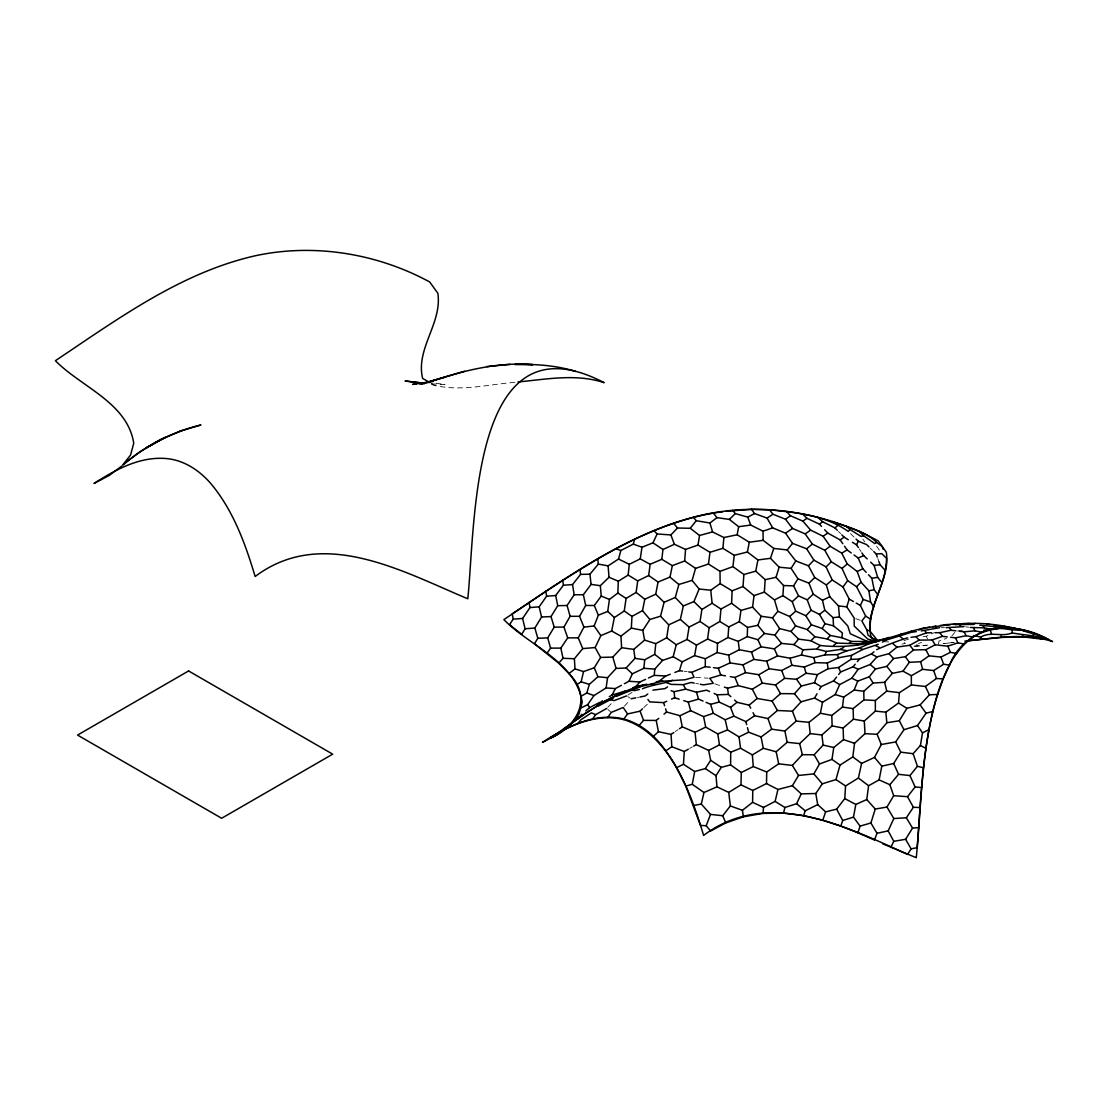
<?xml version="1.0" encoding="UTF-8"?>
<svg xmlns="http://www.w3.org/2000/svg" width="1108" height="1108" viewBox="0 0 1108 1108"><rect width="100%" height="100%" fill="white"/><g stroke="black" fill="none" stroke-linecap="round" stroke-linejoin="round"><path stroke-width="0.75" stroke-dasharray="5 3.75" d="M938.324 644.191L939.099 641.033L946.578 638.374M952.007 635.701L954.861 632.433M624.344 706.225L630.023 700.021M607.793 707.319L613.098 701.71M643.706 707.693L648.54 703.054M675.271 731.571L678.068 729.687M628.001 694.993L632.059 692.348M689.633 748.44L692.306 746.917M923.075 636.601L926.246 636.227L933.878 632.737M918.463 643.526L921.704 642.377M904.003 640.632L910.36 638.485M637.405 697.528L640.521 696.904M902.009 644.094L905.388 643.471L902.411 641.172M957.506 631.034L962.589 630.133M514.777 382.357C487.257 384.504 458.296 392.357 431.303 384.434M953.614 642.446L943.961 643.568M943.143 643.637L954.404 642.335M914.003 646.116L928.601 645.064M914.82 646.255L926.219 645.465M941.218 627.696L944.473 627.668M431.344 383.853L445.014 384.545L433.74 382.925M883.976 641.684L888.644 641.961M695.589 677.334L708.206 678.207M965.58 626.823L968.724 627.239M684.107 671.282L687.209 671.697M695.713 683.359L698.843 683.968M714.84 683.83L722.79 686.558M855.681 618.583L860.307 620.328M431.317 383.423L437.092 386.761M627.765 696.6L630.036 698.054M607.863 709.439L611.242 712.416M870.182 548.072L872.578 550.427M850.473 533.599L854.919 537.962M838.41 531.411L840.695 533.724M876.539 546.106L880.043 551.133M862.855 539.111L864.725 541.84M859.24 548.875L861.027 551.562M926.246 636.227L927.535 638.79M877.841 558.571L878.949 561.645M916.842 644.108L917.258 646.089"/><path stroke-width="1.5" d="M706.087 702.361L710.63 704.314L713.289 713.247L725.186 719.771L727.554 729.923L739.036 736.889L748.634 732.208L761.085 736.945L771.68 729.175L784.866 731.058L796.195 721.1L809.034 722.319L820.363 713.247L831.776 715.449L842.468 707.056L853.118 708.608L863.963 699.868L875.362 700.491L886.746 691.143L899.405 692.652L911.358 684.938L911.358 675.714L922.604 669.315L933.67 670.562L943.628 664.246L949.501 665.16C965.733 624.607 1013.917 619.663 1048.113 639.33C1036.34 635.341 1024.291 635.299 1012.158 632.89C1001.757 637.391 990.871 631.061 980.857 637.045L973.378 635.493M949.501 665.16L943.185 678.913L937.673 694.453L929.432 694.785L920.111 704.91L906.912 708.331L899.308 720.74L886.857 722.762L877.107 734.299L881.289 744.507L874.503 757.401L861.609 763.412L858.395 778.01L845.543 785.974L844.795 798.605L836.623 809.145L825.626 811.845L817.704 804.616L815.793 793.522L822.288 783.813L835.958 779.575L840.016 765.088L852.828 756.903L854.531 743.316L865.016 733.648L864.282 721.059L875.334 711.114L875.362 700.491M1012.158 632.89L1012.172 629.843L999.942 628.208L983.779 630.189M688.76 671.905L691.863 672.307L705.256 666.642L705.353 658.72L717.139 652.57L728.718 655.133L739.341 649.745L751.556 652.044L761.127 646.809L774.312 648.859L781.611 643.429L793.896 644.621L802.843 649.8L816.707 649.025L826.346 651.462L840.293 649.454L846.997 650.756L859.379 647.945L868.506 644.039L911.344 631.172L923.892 628.042L950.456 624.663M728.732 792.4L730.352 805.959L722.721 815.723L710.505 814.408L701.309 804.076L703.954 792.511L716.987 786.832L728.732 792.4L740.975 784.852L741.294 772.511L730.574 764.866L730.74 752.221L719.466 744.853L717.79 733.898L705.713 727.125L703.58 716.627L690.672 710.644L688.276 702.07L683.733 700.63M730.352 805.959L742.429 810.294L752.595 802.344L752.761 790.447L766.514 783.578L777.955 789.464L792.386 785.724L798.536 775.448L813.881 773.896L819.505 763.98L831.97 759.409L840.016 765.088M766.514 783.578L766.708 771.999L778.689 763.827L792.345 765.42L798.536 775.448M878.339 641.504L870.126 631.241C868.672 605.688 886.608 583.805 886.497 558.307L881.788 553.64L876.179 553.945L873.783 551.59M707.596 639.025L717.513 643.346L727.984 637.515L738.233 641.352L747.263 636.574L747.554 627.419L739.299 621.657L728.759 626.976L719.826 621.505L709.12 627.724L707.596 639.025L696.475 645.133L694.619 655.604L682.126 661.878L679.453 670.672L674.883 672.445M722.998 511.688C657.459 520.151 600.134 556.064 545.815 591.326L546.59 596.215L539.181 606.824L541.563 617.018L534.859 628.042L537.809 638.305L534.471 643.748L558.695 663.18L568.903 673.581L575.01 668.886L583.542 671.587L594.29 667.75L600.619 657.418L595.135 647.543L600.855 635.646L611.685 631.02L614.331 617.558L607.738 611.408L609.414 599.456L617.862 593.043L618.319 581.215L628.167 575.08L629.275 564.304L640.258 558.875L650.119 564.277L661.822 559.305L672.334 565.648L684.661 560.98L695.561 568.362L708.455 564.027L720.006 571.368L732.9 566.617L743.897 574.498L755.753 571.146L765.171 579.65L764.354 592.101L774.492 599.913L777.858 611.311L789.699 616.505L795.627 625.895L807.22 629.566L814.92 636.74L827.219 638.942L836.595 643.069L859.102 643.845L888.311 638.305M646.878 684.19C609.996 693.026 580.564 717.291 550.108 738.344C577.296 726.682 593.223 697.237 568.903 673.581M717.139 652.57L717.513 643.346M889.267 637.363C866.913 645.271 843.576 648.125 820.128 645.465L810.918 640.756L798.549 639.122L790.946 631.435L779.616 628.61L772.456 617.862L761.182 616.27L752.567 607.101L740.989 610.411L731.585 603.264L732.125 590.841L720.131 583.584L720.006 571.368M882.37 642.141L886.469 639.995L911.288 632.308L911.344 631.172M967.284 640.84L1001.216 637.46L1001.341 635.133M600.619 657.418L612.821 657.099L621.616 647.709L620.951 636.172L631.325 628.097L631.989 616.38L642.501 610.646L644.801 599.234L655.742 594.207L658.041 582.019L669.98 577.116L672.334 565.648M552.172 736.862L549.388 738.136C571.285 724.618 597.24 713.206 623.43 719.549C647.529 726.571 664.371 746.792 676.531 767.733L683.428 764.271L684.287 751.501L688.303 749.202M569.152 725.795L557.753 734.299L542.463 742.388C564.235 728.413 588.791 714.937 615.577 717.541A91.867 67.172 79.3 0 1 659.772 743.053C681.836 769.672 693.83 802.718 703.608 835.418C766.958 787.677 845.321 825.889 907.59 854.434L911.095 848.839L917.189 847.675C921.648 796.375 922.161 744.05 937.673 694.453M774.492 599.913L782.885 595.647L783.578 585.536L776.002 577.351L765.171 579.65M727.984 637.515L728.759 626.976M752.567 607.101L754.036 595.605L742.997 586.506L743.897 574.498M684.661 560.98L685.561 549.429L697.998 545.067L709.993 552.296L722.887 548.322L734.258 555.316L747.401 552.006L757.914 559.956L770.462 558.321L779.146 567.199L791.098 568.349L797.968 578.833L808.965 583.154L813.258 594.123L822.468 600.273L824.823 610.203L833.077 617.682L833.521 625.895L842.385 632.959L841.9 637.723L851.36 641.435L876.567 641.601M676.531 767.733L685.797 786.112L700.464 825.363L706.184 825.779L710.616 831.014L725.795 822.939L743.399 816.804L763.024 813.397L763.523 807.4L775.115 801.389L777.955 789.464M875.334 711.114L885.832 712.181L898.519 703.068L899.405 692.652M648.485 678.013L654.232 675.354L654.8 669.107L662.529 660.423L673.179 656.712L682.126 661.878M719.826 621.505L720.962 609.04L731.585 603.264M722.887 548.322L723.912 537.532L712.569 531.923L699.55 535.483L690.242 528.294L677.487 528.017L670.894 534.942L657.127 533.973L653.859 530.607M580.62 708.081L587.6 704.73L593.999 695.561L606.131 687.916L607.544 677.722L616.09 668.415L626.117 667.999L634.995 658.36L644.731 659.772L654.703 654.357L655.77 643.665L666.67 637.779L668.733 624.829L660.534 616.173L664.107 602.281L675.284 597.461L678.872 584.484L692.126 580.398L695.561 568.362M624.413 683.705L628.97 681.268L632.349 673.83L643.831 668.318L644.731 659.772M661.822 559.305L662.958 549.485L674.37 544.277L685.561 549.429M732.9 566.617L734.258 555.316M1001.216 637.46L1022.435 636.795L1022.656 635.023M842.468 707.056L843.714 697.112L854.157 690.049L857.73 681.115L869.281 676.794L875.431 669.024L886.857 666.365L893.574 658.554L905.333 656.712L913.491 649.981L925.859 649.676L935.152 644.787L947.811 646.199L957.908 642.848L964.348 644.094M614.331 617.558L624.261 610.993L626.103 598.431L636.117 592.42L637.723 580.897L648.692 575.509L650.119 564.277M708.455 564.027L709.993 552.296M879.115 779.88L889.862 784.713L893.685 795.71L886.996 807.053L875.265 809.048L866.775 799.533L868.603 785.724L879.115 779.88L881.802 766.154L874.503 757.401M640.258 558.875L641.975 547.255L652.972 542.837L657.127 533.973M831.97 759.409L833.756 747.512L843.507 739.604L843.16 728.053L853.451 719.189L864.282 721.059M739.299 621.657L740.989 610.411M724.369 687.099L727.554 688.193L738.302 685.63L752.318 689.218L762.29 683.096L775.531 684.979L784.672 678.331L796.541 679.273L806.015 673.249L817.344 674.661L827.953 668.789L838.534 667.515L850.889 659.399L851.498 655.41L862.606 649.523L878.27 644.274M673.179 656.712L676.24 644.759L687.043 639.454L689.093 627.073L700.062 621.463L701.904 609.469L712.112 603.264L720.962 609.04M697.998 545.067L699.55 535.483M917.507 725.56L903.962 729.687L895.693 741.931L900.776 752.166L913.117 753.689L920.388 745.504L922.507 732.928L917.507 725.56L926.053 713.192L932.964 711.447M875.265 809.048L870.902 822.967L876.982 833.299L874.461 840.044L857.924 832.8L860.071 826.125L853.479 817.122L855.819 804.463L866.775 799.533M723.912 537.532L737.152 534.762L738.662 526.702L729.341 519.403L717.001 517.644L713.275 513.018M685.797 786.112L692.278 784.284L694.674 771.528L705.353 768.578L710.657 760.282L708.649 750.421L696.323 744.631L693.65 746.155M747.401 552.006L749.285 542.241L737.152 534.762M755.753 571.146L757.914 559.956M820.363 713.247L822.524 702.306L835.183 694.55L839.698 684.592L851.817 678.193L858.104 669.343L870.168 664.481L876.968 656.906L888.948 653.637L896.968 647.1L909.751 645.285L919.1 640.133L932.147 639.939L942.368 636.338L947.285 636.892M668.733 624.829L680.354 619.427L683.331 605.951L693.927 601.602L699.134 589.013L692.126 580.398M576.769 684.619L581.132 681.849L583.542 671.587M763.024 813.397L783.536 813.106L784.893 807.497L796.583 803.729L801.236 793.868L815.793 793.522M615.923 548.751L620.84 550.482L633.305 544.111L634.621 539.208M575.01 668.886L574.387 658.748L582.753 648.596L578.251 637.862L583.916 627.128L579.553 616.311L585.703 605.467L583.348 594.719L591.076 584.401L589.941 574.207L598.32 564.097L608.112 565.856L618.527 559.041L620.84 550.482M713.441 667.653L718.358 668.263L730.034 662.903L743.025 664.869L753.897 659.399L766.722 661.213L777.553 655.922L790.143 658.235L801.43 655.008L802.843 649.8M1033.265 635.133L1033.598 633.928L1038.861 635.161M581.118 696.24L586.811 692.985L589.345 684.37L597.932 676.739L607.544 677.722M980.151 639.358L980.857 637.045M776.002 577.351L779.146 567.199M875.611 641.033L867.883 639.178L854.226 626.103L854.143 618.001L846.761 606.852L849.213 599.109L842.994 587.005L832.219 579.955L826.069 566.894L813.895 560.163L806.638 548.792L792.566 543.391L785.558 533.183L772.664 527.851L767.082 518.101L754.534 513.544L751.515 509.334L726.239 511.245M783.536 813.106L803.674 815.613L805.211 810.793L817.704 804.616M979.818 625.217L993.641 626.505L994.042 625.3L1009.416 628.084M770.462 558.321L773.8 548.446L763.135 540.33L749.285 542.241M803.674 815.613L822.787 820.155L825.626 811.845M857.924 832.8L840.806 826.056L842.703 820.488L836.623 809.145M1043.099 638.527L1042.85 639.247L1022.435 636.795M734.576 700.048L737.042 702.292L749.119 705.173L757.152 698.497L772.082 701.032L780.503 693.622L794.45 693.733L801.347 686.032L814.491 682.68L817.344 674.661M747.554 627.419L757.858 625.341L761.182 616.27M706.184 825.779L710.505 814.408M600.855 635.646L594.137 625.965L598.362 615.203L594.29 605.508L601.215 596.049L600.356 585.689L609.026 577.268L608.112 565.856M801.43 655.008L813.909 657.653L824.961 654.883L826.346 651.462M870.403 619.04L865.667 616.117L860.404 605.453L863.132 599.442L856.581 586.728L847.634 580.647L842.052 568.473L831.277 561.77L824.795 550.302L812.33 544.056L805.197 533.89L792.497 528.433L785.489 519.236L772.969 514.237L769.478 509.791L751.515 509.334M890.763 847.454L893.782 841.318L888.159 830.875L893.81 818.535L886.996 807.053M858.354 547.532L856.567 544.831L858.257 541.216L856.041 539.042M609.317 696.655L612.073 695.021L615.314 688.594L621.38 685.34M710.63 704.314L719.175 702.07L730.574 707.389L733.911 716.17L745.878 721.627L754.631 715.726L767.969 718.538L777.4 710.505L792.428 711.184L801.056 701.807L814.574 698.068L817.025 693.788M819.463 689.495L821.097 686.641L833.562 680.908L836.595 677.085M558.695 663.18L563.03 658.291L560.842 648.125L567.712 637.848L563.944 627.086L570.121 616.297L567.088 605.494L574.166 594.761L572.517 584.609L580.564 574.373L580.052 569.54M782.885 595.647L792.262 601.699L795.71 611.159L805.904 615.771L811.471 624.801L822.205 628.499L825.003 623.679L819.477 614.441L811.111 610.231L807.247 599.844L798.577 595.924L793.591 585.883L797.968 578.833M547.006 653.291L550.565 648.111L547.698 637.876L554.194 627.142L551.022 616.547L557.726 605.702L555.676 595.536L563.404 585.19L562.767 580.343M893.782 841.318L905.61 839.282L912.535 828.091L918.878 827.607M529.001 602.503L529.998 607.558L522.616 618.472L525.095 628.776L521.633 634.344L509.541 624.621L513.226 619.137L512.242 613.874L545.815 591.326M577.905 718.773L581.922 714.258M881.802 766.154L893.671 763.509L900.776 752.166M791.098 568.349L795.793 560.953L787.192 549.928L773.8 548.446M716.987 786.832L716.003 775.669L721.294 767.373L730.574 764.866M621.616 647.709L633.762 649.385L644.579 640.092L642.82 630.355L649.884 619.497L660.534 616.173M893.81 818.535L906.344 817.787L913.38 807.275L920.291 807.538M607.766 717.541L611.242 712.416L623.208 707.472L627.557 713.94L640.078 711.17L642.501 708.857M592.42 719.175L595.619 714.66L606.727 708.441M854.157 690.049L863.755 691.254L873.076 683.054L884.669 682.306L892.286 673.387L902.992 671.185L909.322 662.321L920.665 661.739L929.03 655.825L940.955 657.072L950.429 652.335L956.592 653.498M757.858 625.341L764.451 633.457L774.935 635.119L779.616 628.61M842.994 587.005L847.634 580.647M623.43 719.549L627.557 713.94M597.517 705.256L602.433 700.768M893.685 795.71L907.521 796.68L915.111 786.957L921.634 787.539M122.919 464.723L130.55 455.056L133.749 443.255C127.365 402.578 81.383 387.218 55.4 360.696C117.808 319.062 180.493 272.817 254.951 255.837C313.786 243.04 376.969 253.33 429.71 281.972L437.84 293.246C442.397 323.093 415.375 348.798 422.647 378.424L429.862 382.592M690.242 528.294L696.253 520.691L709.909 523.018L717.001 517.644M570.426 724.84L579.027 713.981L582.226 702.181C575.717 661.421 529.679 646.186 503.863 619.607C566.285 577.974 628.956 531.729 703.414 514.763C762.249 501.966 825.446 512.256 878.187 540.898L886.303 552.172C890.86 582.019 863.852 607.724 871.123 637.335L876.899 640.673M838.617 674.523L840.64 671.974L853.063 666.794L855.21 664.204M865.667 616.117L861.844 620.909L866.83 629.94L867.966 635.036L876.4 641.158M889.862 784.713L898.56 774.312L909.959 775.572L917.424 766.293L913.117 753.689M562.933 729.673L586.132 712.693M787.192 549.928L792.566 543.391M772.456 617.862L777.858 611.311M857.343 661.628L859.476 659.052L871.303 654.025L873.977 651.836M577.628 723.663L580.883 719.798L591.437 712.832L595.619 714.66M790.946 631.435L795.627 625.895M793.896 644.621L798.549 639.122M638.776 725.892L643.554 720.352L656.213 720.449L658.817 718.344M827.219 638.942L830.252 635.466L841.9 637.723M632.723 687.763L635.867 686.503L639.884 682.002L645.618 679.342M807.22 629.566L811.471 624.801M883.311 549.471L882.245 546.535L876.719 542.463L874.78 543.599L863.603 535.732L860.999 536.397L850.002 529.527L848.243 531.424C825.488 515.303 796.707 512.644 769.478 509.791M792.345 765.42L802.33 754.673L814.145 754.783L823.161 745.075L821.887 734.964L832.15 725.865L831.776 715.449M805.904 615.771L811.111 610.231M816.707 649.025L820.128 645.465M856.581 586.728L861.013 582.157L857.218 571.506L847.218 563.917L841.761 553.141L830.114 546.244L823.092 536.23L810.64 530.123L802.885 521.134L790.433 515.719L786.514 511.481M795.793 560.953L808.438 565.786L813.895 560.163M810.918 640.756L814.92 636.74M1012.172 629.843L1023.363 630.397L1029.138 631.823M826.069 566.894L831.277 561.77M808.965 583.154L814.726 577.503L808.438 565.786M729.341 519.403L735.296 513.6L747.775 517.145L754.534 513.544M747.263 636.574L757.955 639.731L764.451 633.457M807.247 599.844L813.258 594.123M730.74 752.221L740.546 748.232L752.36 754.908L763.287 748.302L776.182 751.75L787.179 742.291L799.657 743.606L810.183 733.621L821.887 734.964M792.262 601.699L798.577 595.924M653.014 736.64L658.443 731.723L671.06 734.41L673.858 732.526M789.699 616.505L795.71 611.159M817.939 517.533L822.662 521.73L834.989 527.934L837.426 525.788M842.052 568.473L847.218 563.917M585.813 710.907L589.705 707.555L599.677 702.403M875.86 641.601L867.675 641.601L850.293 633.762L847.786 625.937L839.435 616.907L838.507 605.924L829.781 596.755L826.333 584.955L832.219 579.955M806.638 548.792L812.33 544.056M849.088 643.319L851.36 641.435M563.335 730.2L567.144 727.083M564.083 729.576L567.642 726.654M876.65 649.648C886.455 645.258 897.272 640.95 907.646 637.82M663.997 714.12L666.587 712.015L680.021 715.713L690.672 710.644M833.507 645.562L836.595 643.069M656.171 681.891L659.26 681.129L665.714 676.019L670.298 674.232M819.477 614.441L824.823 610.203M730.574 707.389L737.042 702.292M123.251 464.917C145.439 445.527 172.28 431.76 200.95 424.96L179.565 431.344M824.795 550.302L830.114 546.244M647.778 694.024L645.188 695.962L640.521 696.904M121.963 465.928L109.277 475.387L94 483.462C115.758 469.487 140.328 456.011 167.1 458.615A91.867 67.172 79.3 0 1 211.309 484.141C233.359 510.746 245.353 543.793 255.145 576.506C322.165 526.12 402.038 571.216 467.798 598.791C475.692 522.533 470.498 312.885 604.137 382.675C576.202 373.396 546.521 379.282 517.99 381.969M802.649 514.14L806.956 518.309L819.408 524.139L822.662 521.73M126.27 461.911L140.079 451.745L160.438 439.613L182.058 430.583M911.358 684.938L925.388 686.475L936.44 678.511L943.185 678.913M785.489 519.236L790.433 515.719M699.134 589.013L710.74 590.232L720.131 583.584M802.885 521.134L806.956 518.309M585.744 713.15L605.882 700.505M824.643 529.735L827.787 533.087L840.169 539.915L844.116 537.186L848.257 539.735M805.197 533.89L810.64 530.123M785.558 533.183L792.497 528.433M665.645 750.961L671.808 746.737L684.287 751.501M667.528 686.905L665.049 688.594L652.931 690.145M679.467 728.732L682.279 726.834L695.062 732.291L705.713 727.125M823.092 536.23L827.787 533.087M857.135 645.147L859.102 643.845M767.082 518.101L772.969 514.237M617.696 694.813L624.87 690.921M574.72 719.411L579.332 716.488M840.293 649.454L844.033 647.114M841.761 553.141L847.121 549.956L851.276 552.975M596.547 706.128L598.86 705.81L613.375 698.082M616.27 696.378L640.009 686.808L651.31 683.968L662.778 681.212L684.979 679.772L694.01 677.223L691.863 672.307M730.227 676.642L734.964 677.445L745.559 672.639L758.869 674.717L769.146 668.761L781.708 670.506L791.874 665.271L804.311 667.071L815.059 662.667L827.385 662.986L838.576 657.723L851.498 655.41M922.507 732.928L929.044 729.535M708.649 750.421L719.466 744.853M741.294 772.511L753.274 766.542L766.708 771.999M605.287 700.907L624.067 692.057M857.218 571.506L862.827 568.778L866.221 572.337M822.468 600.273L829.781 596.755M647.931 699.522L649.745 701.89L663.595 702.638L666.753 701.239M671.49 699.134L674.647 697.749L679.19 699.19M854.046 554.983L858.201 558.003L863.7 555.607L867.176 558.889M672.598 680.284C662.778 684.093 652.197 684.633 642.432 688.76M725.186 719.771L733.911 716.17M717.79 733.898L727.554 729.923M598.362 615.203L607.738 611.408M824.961 654.883L837.302 654.648L846.997 650.756M732.125 590.841L742.997 586.506M626.643 695.879L614.164 700.588L610.48 699.785M910.97 637.349L915.97 636.657L926.565 632.807L931.579 632.751M738.662 526.702L750.712 525.067L763.052 531.203L772.664 527.851M703.58 716.627L713.289 713.247M899.184 635.272L903.92 633.638L901.039 633.804M754.036 595.605L764.354 592.101M842.703 820.488L853.479 817.122M918.629 629.981L925.083 628.014L923.892 628.042M464.612 371.249L429.267 381.9C462.618 370.806 497.298 361.817 532.768 364.643L514.901 364.421C535.399 364.047 556.036 365.266 575.717 371.443M725.477 675.838L720.74 675.035L709.785 678.304L713.261 683.276L703.525 684.883L700.408 684.273M612.073 695.021L621.726 692.181M860.071 826.125L870.902 822.967M688.276 702.07L698.525 699.106L703.068 701.059M953.365 624.427C975.234 621.92 997.851 623.804 1019.221 629.399M666.601 682.708L671.24 684.384L683.276 684.661L691.032 682.459L694.148 683.054M616.27 695.478L619.15 694.674M443.892 377.482L421.026 383.784L429.447 382.26M635.992 687.888L640.009 686.808M639.371 689.481L634.773 690.589L630.964 690.187M921.288 630.937L939.598 627.71M671.102 690.672L674.135 691.711L685.741 689.148L696.503 692.223L706.53 690.159L709.563 691.489M861.013 582.157L868.907 590.827L874.143 589.691L877.882 594.802M934.917 632.723L939.93 632.668L950.983 630.244L955.885 630.826M876.982 833.299L888.159 830.875M631.158 698.774L635.84 697.846M950.553 637.266L955.47 637.834L966.121 635.729L972.672 637.017M635.867 686.503L643.776 684.966M693.677 805.461L701.309 804.076M881.289 744.507L895.693 741.931M926.634 627.737L929.737 627.197M932.839 626.657L935.928 626.131M970.816 624.233L975.372 623.458M868.478 574.72L871.857 578.279L877.661 577.365L882.065 582.725M940.484 625.397L955.885 623.707M432.812 381.512L412.605 384.379L416.04 384.157M911.288 632.308L916.288 631.615M879.863 639.981L882.176 639.69M946.094 627.654L964.002 626.629M870.653 562.171L874.129 565.454L880.057 564.734L885.361 570.565M833.077 617.682L839.435 616.907M964.86 641.089C993.918 638.333 1024.138 632.197 1052.6 641.601C918.975 571.811 924.155 781.445 916.261 857.703L882.605 843.742M583.916 627.128L594.137 625.965M510.206 364.352L486.911 366.54M959.168 631.214L964.071 631.809L975.012 630.826L981.411 632.142M582.753 648.596L595.135 647.543M529.998 607.558L539.181 606.824M525.095 628.776L534.859 628.042M546.59 596.215L555.676 595.536M513.226 619.137L522.616 618.472M419.475 383.922L424.627 383.59M563.404 585.19L572.517 584.609M863.132 641.864L867.675 641.601M871.747 641.989L873.52 641.892M955.068 624.621L973.752 624.4M541.563 617.018L551.022 616.547M537.809 638.305L547.698 637.876M850.889 659.399L859.476 659.052M714.092 693.47L717.111 694.799L728.399 694.425L730.865 696.683M557.726 605.702L567.088 605.494M580.564 574.373L589.941 574.207M574.166 594.761L583.348 594.719M554.194 627.142L563.944 627.086M570.121 616.297L579.553 616.311M970.303 627.447L984.403 627.862L990.483 629.247M567.712 637.848L578.251 637.862M550.565 648.111L560.842 648.125M585.703 605.467L594.29 605.508M882.674 639.925L886.469 639.995M659.26 681.129L662.778 681.212M783.578 585.536L793.591 585.883M563.03 658.291L574.387 658.748M865.016 733.648L877.107 734.299M654.232 675.354L665.714 676.019M628.97 681.268L639.884 682.002M643.831 668.318L654.8 669.107M606.131 687.916L615.314 688.594M1008.1 627.239L1023.363 630.397M838.507 605.924L846.761 606.852M423.076 383.091L405.043 381L424.599 383.382M705.256 666.642L710.173 667.251M679.453 670.672L682.556 671.074M591.076 584.401L600.356 585.689M651.31 683.968L654.509 684.425M986.355 623.887L989.43 624.455M631.325 628.097L642.82 630.355M967.769 623.389L970.719 623.984M832.15 725.865L843.16 728.053M823.161 745.075L833.756 747.512M993.641 626.505L999.832 627.987M917.424 766.293L923.407 767.761M825.003 623.679L833.521 625.895M694.619 655.604L705.353 658.72M1023.003 630.757L1033.598 633.928M835.183 694.55L843.714 697.112M581.132 681.849L589.345 684.37M644.579 640.092L655.77 643.665M822.787 820.155L840.806 826.056M946.551 624.413L947.382 624.69M832.399 521.536C847.426 527.422 865.043 530.732 876.719 542.463M843.507 739.604L854.531 743.316M863.132 599.442L870.583 601.99L873.686 606.879M1012.823 627.71L1013.626 628.001M586.811 692.985L593.999 695.561M633.305 544.111L641.975 547.255M866.83 629.94L870.126 631.241M858.257 541.216L866.581 544.554L868.977 546.895M601.215 596.049L609.414 599.456M609.026 577.268L618.319 581.215M867.467 643.568L868.506 644.039M752.595 802.344L763.523 807.4M875.528 645.687L879.323 647.446M740.975 784.852L752.761 790.447M859.379 647.945L862.606 649.523M618.527 559.041L629.275 564.304M851.817 678.193L857.73 681.115M853.063 666.794L858.104 669.343M871.303 654.025L876.968 656.906M920.388 745.504L925.873 748.385M844.795 798.605L855.819 804.463M814.574 698.068L822.524 702.306M902.992 671.185L911.358 675.714M611.685 631.02L620.951 636.172M849.213 599.109L853.409 601.492M856.207 603.071L860.404 605.453M833.562 680.908L839.698 684.592M814.491 682.68L821.097 686.641M687.043 639.454L696.475 645.133M628.167 575.08L637.723 580.897M852.412 542.283L856.567 544.831M775.115 801.389L784.893 807.497M898.519 703.068L906.912 708.331M814.726 577.503L826.333 584.955M683.428 764.271L694.674 771.528M617.862 593.043L626.103 598.431M652.972 542.837L662.958 549.485M710.657 760.282L721.294 767.373M705.353 768.578L716.003 775.669M835.958 779.575L845.543 785.974M700.062 621.463L709.12 627.724M648.692 575.509L658.041 582.019M624.261 610.993L631.989 616.38M692.278 784.284L703.954 792.511M666.67 637.779L676.24 644.759M899.918 636.477L902.646 638.513M852.828 756.903L861.609 763.412M858.395 778.01L868.603 785.724M654.703 654.357L662.529 660.423M636.117 592.42L644.801 599.234M796.583 803.729L805.211 810.793M669.98 577.116L678.872 584.484M892.993 643.79L896.968 647.1M846.083 526.134L850.002 529.527M870.168 664.481L875.431 669.024M822.205 628.499L830.252 635.466M680.354 619.427L689.093 627.073M792.386 785.724L801.236 793.868M626.117 667.999L632.349 673.83M655.742 594.207L664.107 602.281M859.212 531.452L863.603 535.732M693.927 601.602L701.904 609.469M834.989 527.934L837.274 530.247M841.831 534.873L844.116 537.186M675.284 597.461L683.331 605.951M888.948 653.637L893.574 658.554M819.408 524.139L821.499 526.383M915.97 636.657L919.1 640.133M813.881 773.896L822.288 783.813M1004.347 626.089L1005.053 626.92M924.626 630.48L926.565 632.807M693.442 517.325L696.253 520.691M642.501 610.646L649.884 619.497M673.539 523.239L677.487 528.017M794.45 693.733L801.056 701.807M774.935 635.119L781.611 643.429M909.751 645.285L913.491 649.981M732.72 510.373L735.296 513.6M886.857 666.365L892.286 673.387M587.6 704.73L589.705 707.555M959.666 624.58L960.858 626.214M920.111 704.91L926.053 713.192M905.333 656.712L909.322 662.321M796.541 679.273L801.347 686.032M982.851 625.632L984.403 627.862M840.169 539.915L842.773 543.682M844.518 546.202L847.121 549.956M939.93 632.668L942.368 636.338M861.913 552.92L863.7 555.607M949.348 627.627L950.983 630.244M932.147 639.939L935.152 644.787M869.281 676.794L873.076 683.054M906.344 817.787L912.535 828.091M935.567 626.436L936.343 627.737M814.145 754.783L819.505 763.98M905.61 839.282L911.095 848.839M775.531 684.979L780.503 693.622M772.082 701.032L777.4 710.505M907.521 796.68L913.38 807.275M683.276 684.661L685.741 689.148M973.447 627.848L975.012 630.826M964.071 631.809L966.121 635.729M749.119 705.173L750.698 708.178M753.052 712.707L754.631 715.726M899.308 720.74L903.962 729.687M752.318 689.218L757.152 698.497M925.859 649.676L929.03 655.825M925.388 686.475L929.432 694.785M955.47 637.834L957.908 642.848M838.534 667.515L840.64 671.974M774.312 648.859L777.553 655.922M909.959 775.572L915.111 786.957M893.671 763.509L898.56 774.312M757.955 639.731L761.127 646.809M858.201 558.003L862.827 568.778M947.811 646.199L950.429 652.335M722.721 815.723L725.795 822.939M837.302 654.648L838.576 657.723M758.869 674.717L762.29 683.096M734.964 677.445L738.302 685.63M594.29 667.75L597.932 676.739M781.708 670.506L784.672 678.331M792.428 711.184L796.195 721.1M640.078 711.17L643.554 720.352M940.955 657.072L943.628 664.246M670.894 534.942L674.37 544.277M747.775 517.145L750.712 525.067M990.081 629.829L991.494 633.707M876.179 553.945L877.287 557.019M878.949 561.645L880.057 564.734M718.358 668.263L720.74 675.035M933.67 670.562L936.44 678.511M767.969 718.538L771.68 729.175M743.025 664.869L745.559 672.639M766.722 661.213L769.146 668.761M751.556 652.044L753.897 659.399M663.595 702.638L664.592 705.754M665.589 708.885L666.587 712.015M874.129 565.454L877.661 577.365M709.909 523.018L712.569 531.923M696.503 692.223L698.525 699.106M612.821 657.099L616.09 668.415M717.111 694.799L719.175 702.07M804.311 667.071L806.015 673.249M745.878 721.627L746.667 724.66M747.457 727.679L748.634 732.208M920.665 661.739L922.604 669.315M790.143 658.235L791.874 665.271M799.657 743.606L802.33 754.673M884.669 682.306L886.746 691.143M813.909 657.653L815.059 662.667M776.182 751.75L778.689 763.827M784.866 731.058L787.179 742.291M680.021 715.713L682.279 726.834M871.857 578.279L874.143 589.691M656.213 720.449L658.443 731.723M761.085 736.945L763.287 748.302M728.718 655.133L730.034 662.903M868.907 590.827L870.583 601.99M742.429 810.294L743.399 816.804M633.762 649.385L634.995 658.36M727.554 688.193L728.399 694.425M739.036 736.889L740.546 748.232M738.233 641.352L739.341 649.745M597.752 558.944L598.32 564.097M710.74 590.232L712.112 603.264M809.034 722.319L810.183 733.621M695.062 732.291L696.323 744.631M885.832 712.181L886.857 722.762M827.385 662.986L827.953 668.789M674.135 691.711L674.647 697.749M752.36 754.908L753.274 766.542M671.06 734.41L671.808 746.737M853.118 708.608L853.451 719.189M863.755 691.254L863.963 699.868M763.052 531.203L763.135 540.33M188.595 670.963L77.546 735.075L221.642 818.272L332.691 754.16L188.595 670.963M158.679 440.846L146.63 447.66L165.161 437.48L158.679 440.846"/></g></svg>
